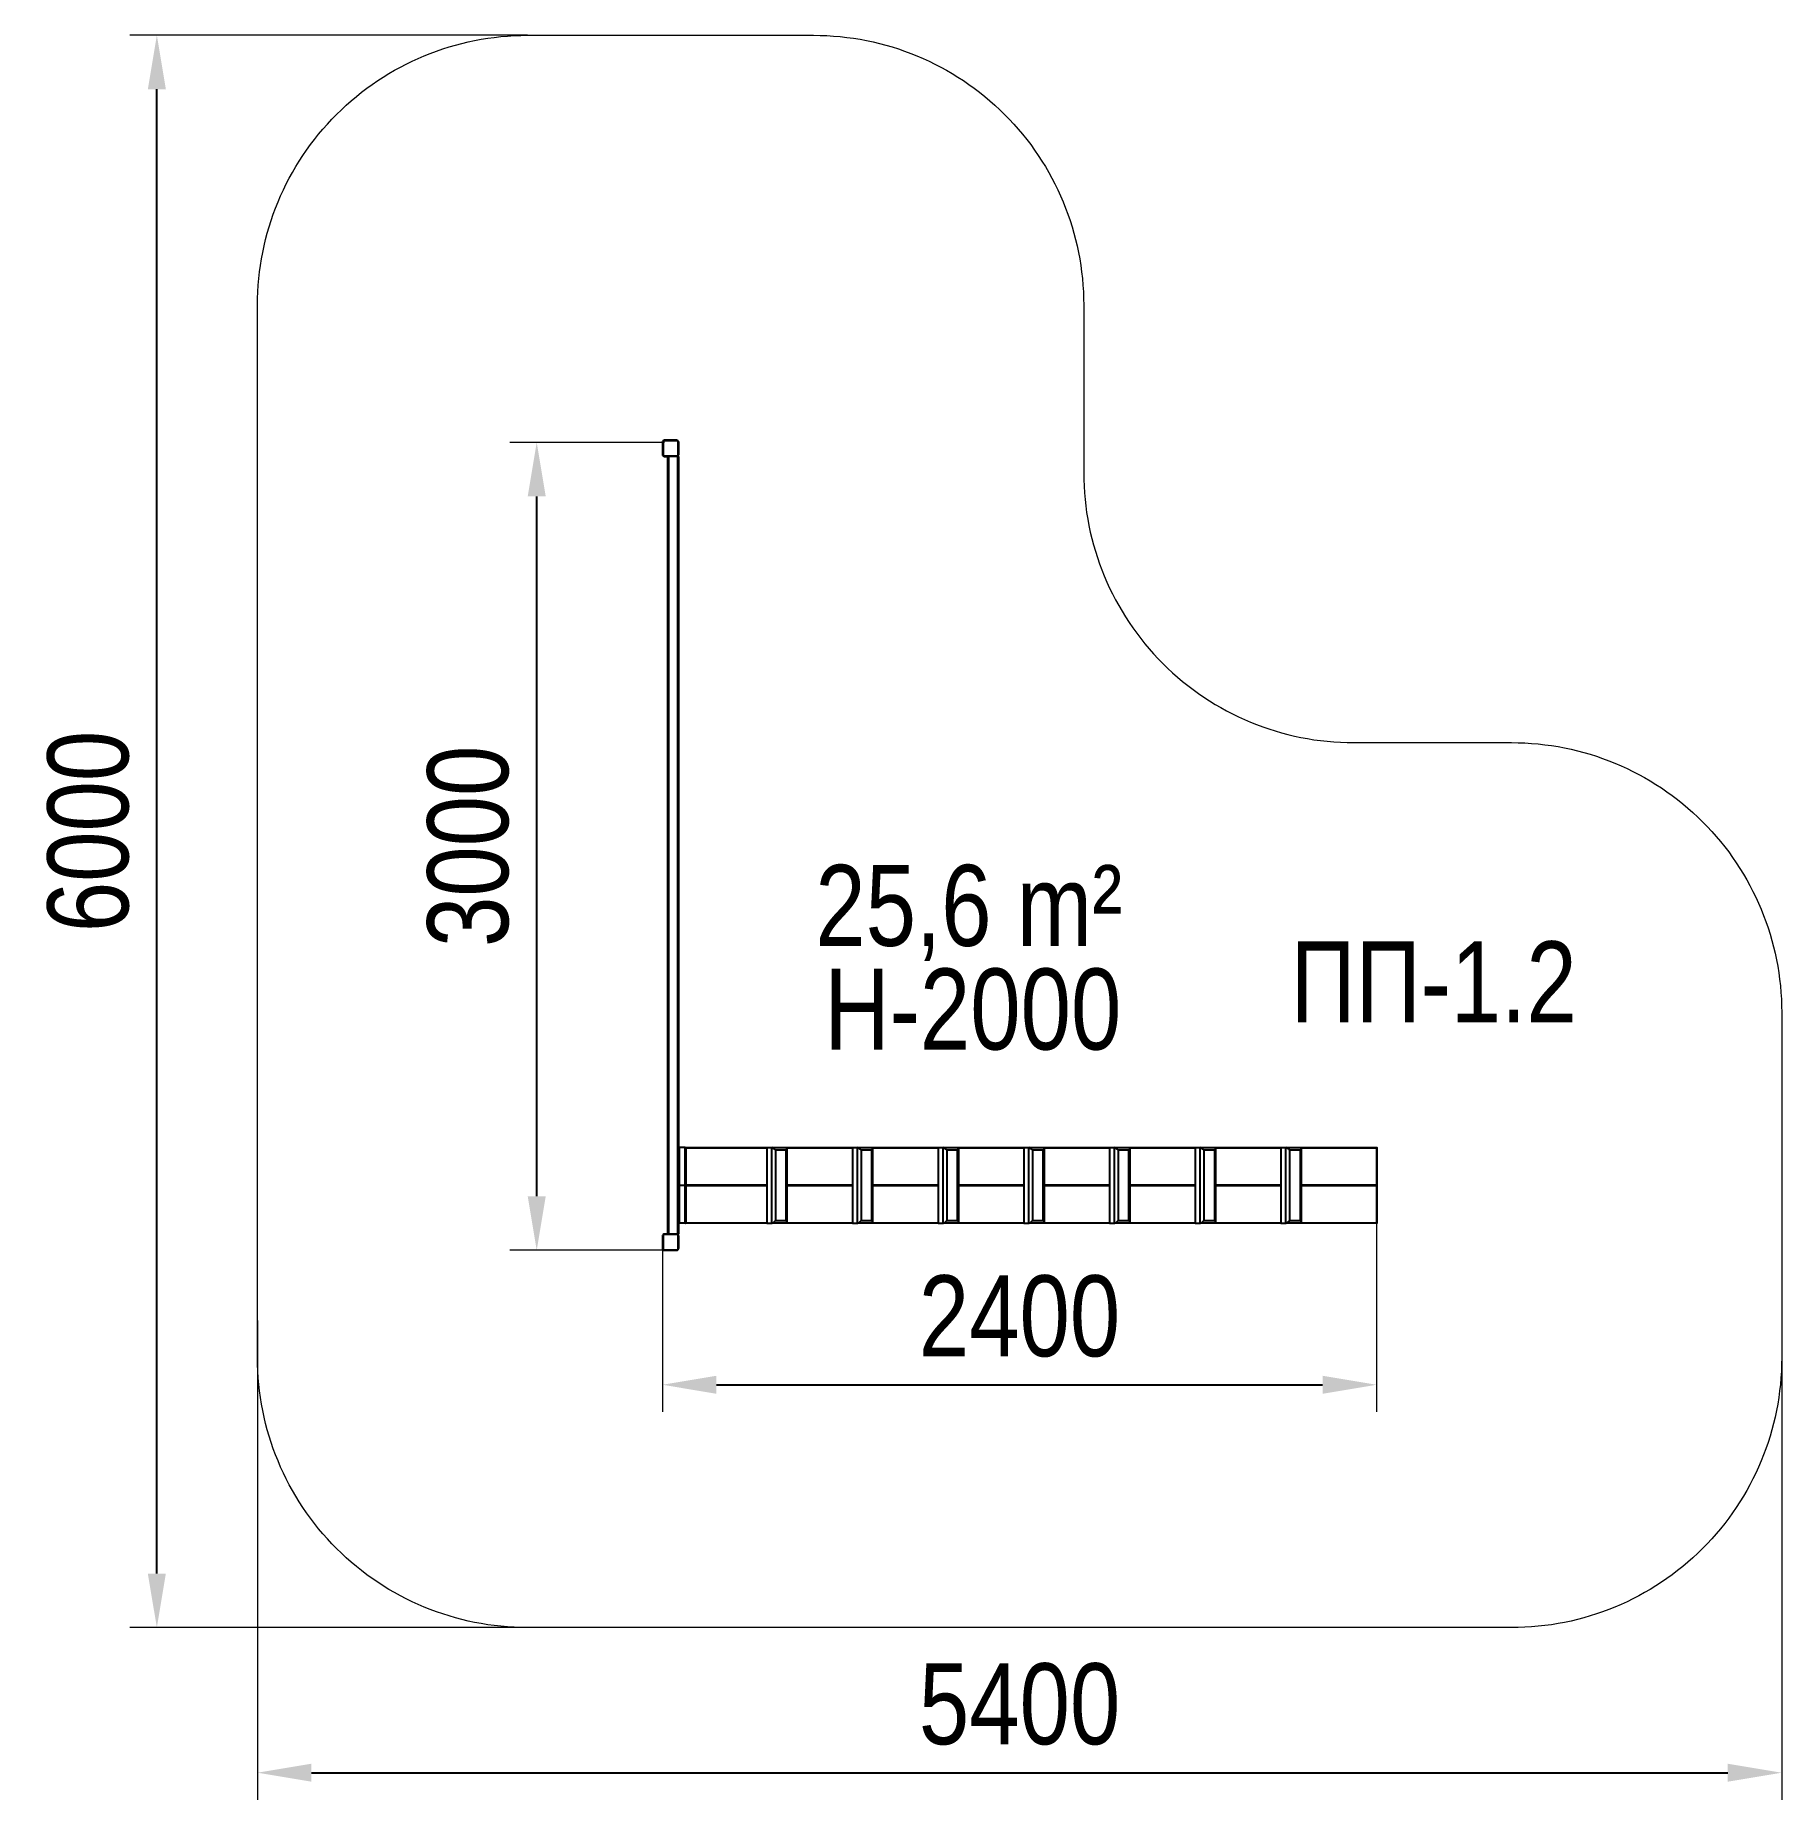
# Model space of a CAD drawing. Header units: millimetres. Extents: x -452 to 6014, y -97 to 6438.
import ezdxf

# ---------------------------------------------------------------- set-up
doc = ezdxf.new("R2010")
doc.units = ezdxf.units.MM
for name, color, linetype in [('DIKOM_АРТИКУЛ', 7, 'Continuous'), ('DIKOM_ЗОНА', 80, 'Continuous'), ('DIKOM_ОБЪЕКТ', 7, 'Continuous'), ('DIKOM_РАЗМЕР_ЗОНА', 7, 'Continuous'), ('DIKOM_РАЗМЕР_ОБЪЕКТА', 7, 'Continuous')]:
    doc.layers.add(name, color=color, linetype=linetype)
doc.styles.add('style1', font='arial.ttf', dxfattribs={"width": 0.8})
doc.dimstyles.new('1-50', dxfattribs={"dimtxt": 300, "dimasz": 200, "dimexe": 100, "dimexo": 0, "dimgap": 100, "dimtad": 1, "dimdec": 0, "dimtxsty": 'style1', "dimcen": 0, "dimclrd": 7, "dimclre": 7, "dimadec": 1, "dimazin": 2, "dimtfac": 1, "dimtdec": 0, "dimtmove": 0, "dimatfit": 3, "dimfxl": 0, "dimlwd": 25, "dimlwe": 18, "dimarcsym": 0})

# ---------------------------------------------------------------- blocks, each defined once
blk = doc.blocks.new('*D5')
at = {"layer": 'Defpoints', "color": 0, "transparency": 16777216}
for p in [(4513.8, 2176.4), (1870, 1968.4), (4513.8, 1440)]:
    blk.add_point(p, dxfattribs=at)
at = {"layer": 'DIKOM_РАЗМЕР_ОБЪЕКТА', "color": 7, "lineweight": 18, "transparency": 16777216}
for p, q in [((4513.8, 2176.4), (4513.8, 1340)), ((1870, 1968.4), (1870, 1340))]:
    blk.add_line(p, q, dxfattribs=at)
at = {"layer": 'DIKOM_РАЗМЕР_ОБЪЕКТА', "color": 7, "lineweight": 25, "transparency": 16777216}
blk.add_line((2070, 1440), (4313.8, 1440), dxfattribs=at)
at = {"layer": 'DIKOM_РАЗМЕР_ОБЪЕКТА', "color": 7, "transparency": 16777216}
for points in [[(2070, 1473.3), (2070, 1406.6), (1870, 1440)], [(4313.8, 1473.3), (4313.8, 1406.6), (4513.8, 1440)]]:
    blk.add_solid(points, dxfattribs=at)
at = {"layer": 'DIKOM_РАЗМЕР_ОБЪЕКТА', "color": 0, "transparency": 16777216, "insert": (3191.9, 1693.2), "char_height": 300, "attachment_point": 5, "style": 'style1'}
blk.add_mtext('2400', dxfattribs=at)
blk = doc.blocks.new('*D6')
at = {"layer": 'Defpoints', "color": 0, "transparency": 16777216}
for p in [(1404.4, 4930.4), (1878, 4930.4), (1900, 1938.4)]:
    blk.add_point(p, dxfattribs=at)
at = {"layer": 'DIKOM_РАЗМЕР_ОБЪЕКТА', "color": 7, "lineweight": 18, "transparency": 16777216}
for p, q in [((1878, 4930.4), (1304.4, 4930.4)), ((1900, 1938.4), (1304.4, 1938.4))]:
    blk.add_line(p, q, dxfattribs=at)
at = {"layer": 'DIKOM_РАЗМЕР_ОБЪЕКТА', "color": 7, "lineweight": 25, "transparency": 16777216}
blk.add_line((1404.4, 2138.4), (1404.4, 4730.4), dxfattribs=at)
at = {"layer": 'DIKOM_РАЗМЕР_ОБЪЕКТА', "color": 7, "transparency": 16777216}
for points in [[(1371.1, 4730.4), (1437.8, 4730.4), (1404.4, 4930.4)], [(1371.1, 2138.4), (1437.8, 2138.4), (1404.4, 1938.4)]]:
    blk.add_solid(points, dxfattribs=at)
at = {"layer": 'DIKOM_РАЗМЕР_ОБЪЕКТА', "color": 0, "transparency": 16777216, "insert": (1151.2, 3434.4), "char_height": 300, "attachment_point": 5, "rotation": 90, "style": 'style1'}
blk.add_mtext('3000', dxfattribs=at)
blk = doc.blocks.new('*D7')
at = {"layer": 'Defpoints', "color": 0, "transparency": 16777216}
for p in [(370.5, 1678.5), (6013.8, 1678.5), (6013.8, 3.1)]:
    blk.add_point(p, dxfattribs=at)
at = {"layer": 'DIKOM_РАЗМЕР_ЗОНА', "color": 7, "lineweight": 18, "transparency": 16777216}
for p, q in [((370.5, 1678.5), (370.5, -96.9)), ((6013.8, 1678.5), (6013.8, -96.9))]:
    blk.add_line(p, q, dxfattribs=at)
at = {"layer": 'DIKOM_РАЗМЕР_ЗОНА', "color": 7, "lineweight": 25, "transparency": 16777216}
blk.add_line((570.5, 3.1), (5813.8, 3.1), dxfattribs=at)
at = {"layer": 'DIKOM_РАЗМЕР_ЗОНА', "color": 7, "transparency": 16777216}
for points in [[(570.5, 36.4), (570.5, -30.2), (370.5, 3.1)], [(5813.8, 36.4), (5813.8, -30.2), (6013.8, 3.1)]]:
    blk.add_solid(points, dxfattribs=at)
at = {"layer": 'DIKOM_РАЗМЕР_ЗОНА', "color": 0, "transparency": 16777216, "insert": (3192.2, 256.3), "char_height": 300, "attachment_point": 5, "style": 'style1'}
blk.add_mtext('5400', dxfattribs=at)
blk = doc.blocks.new('*D8')
at = {"layer": 'Defpoints', "color": 0, "transparency": 16777216}
for p in [(-2, 6438.4), (1370.5, 6438.4), (1370.5, 540.4)]:
    blk.add_point(p, dxfattribs=at)
at = {"layer": 'DIKOM_РАЗМЕР_ЗОНА', "color": 7, "lineweight": 18, "transparency": 16777216}
for p, q in [((1370.5, 6438.4), (-102, 6438.4)), ((1370.5, 540.4), (-102, 540.4))]:
    blk.add_line(p, q, dxfattribs=at)
at = {"layer": 'DIKOM_РАЗМЕР_ЗОНА', "color": 7, "lineweight": 25, "transparency": 16777216}
blk.add_line((-2, 740.4), (-2, 6238.4), dxfattribs=at)
at = {"layer": 'DIKOM_РАЗМЕР_ЗОНА', "color": 7, "transparency": 16777216}
for points in [[(-35.4, 6238.4), (31.3, 6238.4), (-2, 6438.4)], [(-35.4, 740.4), (31.3, 740.4), (-2, 540.4)]]:
    blk.add_solid(points, dxfattribs=at)
at = {"layer": 'DIKOM_РАЗМЕР_ЗОНА', "color": 0, "transparency": 16777216, "insert": (-255.2, 3489.4), "char_height": 300, "attachment_point": 5, "rotation": 90, "style": 'style1'}
blk.add_mtext('6000', dxfattribs=at)

msp = doc.modelspace()

# ---------------------------------------------------------------- linework, layer by layer
at = {"layer": 'DIKOM_ЗОНА', "color": 3, "lineweight": 15}
msp.add_lwpolyline([(1370.5, 6438.4), (2429.5, 6438.4, -0.414214), (3429.5, 5438.4), (3429.5, 4818.4, 0.414214), (4429.5, 3818.4), (5013.8, 3818.4, -0.414214), (6013.8, 2818.4), (6013.8, 1540.4, -0.414214), (5013.8, 540.4), (1370.5, 540.4, -0.414214), (370.5, 1540.4), (370.5, 5438.4, -0.414214)], format="xyb", close=True, dxfattribs=at)
at = {"layer": 'DIKOM_ОБЪЕКТ'}
for p, q in [((1870, 4930.4), (1870, 4886.4)), ((1872, 4936.4), (1872, 4880.4)), ((1928, 4936.4), (1872, 4936.4)), ((1922, 4938.4), (1878, 4938.4)), ((1928, 4880.4), (1928, 4936.4)), ((1930, 4886.4), (1930, 4930.4)), ((1872, 4880.4), (1928, 4880.4)), ((1878, 4878.4), (1890, 4878.4)), ((1890, 1998.4), (1890, 4878.4)), ((1893, 4878.4), (1890, 4878.4)), ((1893, 1998.4), (1893, 4878.4)), ((1927, 4878.4), (1893, 4878.4)), ((1927, 1998.4), (1927, 4878.4)), ((1930, 4878.4), (1927, 4878.4)), ((1930, 1998.4), (1930, 4878.4)), ((1931.4, 2318), (1931.4, 2178.8)), ((1931.8, 2318.4), (1931.8, 2178.4)), ((1953.7, 2318.4), (1931.8, 2318.4)), ((1953.7, 2318.4), (2256.3, 2318.4)), ((1953.7, 2178.4), (1953.7, 2318.4)), ((1956.5, 2316.4), (1956.5, 2180.4)), ((2256.3, 2316.4), (1956.5, 2316.4)), ((2256.3, 2318.4), (2256.3, 2038.4)), ((2256.3, 2318.4), (2274.6, 2318.4)), ((2274.6, 2038.4), (2274.6, 2318.4)), ((2274.6, 2318.4), (2330.1, 2318.4)), ((2288.6, 2308.4), (2288.6, 2048.4)), ((2328.3, 2308.4), (2288.6, 2308.4)), ((2328.3, 2048.4), (2328.3, 2308.4)), ((2330.1, 2318.4), (2573.6, 2318.4)), ((2573.6, 2316.4), (2332.2, 2316.4)), ((2332.2, 2040.4), (2332.2, 2316.3)), ((2573.6, 2318.4), (2573.6, 2038.4)), ((2573.6, 2318.4), (2591.8, 2318.4)), ((2591.8, 2038.4), (2591.8, 2318.4)), ((2591.8, 2318.4), (2647.4, 2318.4)), ((2605.9, 2308.4), (2605.9, 2048.4)), ((2645.5, 2308.4), (2605.9, 2308.4)), ((2645.5, 2048.4), (2645.5, 2308.4)), ((2647.4, 2318.4), (2890.8, 2318.4)), ((2890.8, 2316.4), (2649.4, 2316.4)), ((2649.4, 2040.4), (2649.4, 2316.3)), ((2890.8, 2318.4), (2890.8, 2038.4)), ((2890.8, 2318.4), (2909.1, 2318.4)), ((2909.1, 2038.4), (2909.1, 2318.4)), ((2909.1, 2318.4), (2964.6, 2318.4)), ((2923.1, 2308.4), (2923.1, 2048.4)), ((2962.8, 2308.4), (2923.1, 2308.4)), ((2962.8, 2048.4), (2962.8, 2308.4)), ((2964.6, 2318.4), (3208, 2318.4)), ((3208, 2316.4), (2966.7, 2316.4)), ((2966.7, 2040.4), (2966.7, 2316.3)), ((3208, 2318.4), (3208, 2038.4)), ((3208, 2318.4), (3226.3, 2318.4)), ((3226.3, 2038.4), (3226.3, 2318.4)), ((3226.3, 2318.4), (3281.8, 2318.4)), ((3240.3, 2308.4), (3240.3, 2048.4)), ((3280, 2308.4), (3240.3, 2308.4)), ((3280, 2048.4), (3280, 2308.4)), ((3281.8, 2318.4), (3525.3, 2318.4)), ((3525.3, 2316.4), (3283.9, 2316.4)), ((3283.9, 2040.4), (3283.9, 2316.3)), ((3525.3, 2318.4), (3525.3, 2038.4)), ((3525.3, 2318.4), (3543.6, 2318.4)), ((3543.6, 2038.4), (3543.6, 2318.4)), ((3543.6, 2318.4), (3599.1, 2318.4)), ((3557.6, 2308.4), (3557.6, 2048.4)), ((3597.2, 2308.4), (3557.6, 2308.4)), ((3597.2, 2048.4), (3597.2, 2308.4)), ((3599.1, 2318.4), (3842.5, 2318.4)), ((3842.5, 2316.4), (3601.1, 2316.4)), ((3601.1, 2040.4), (3601.1, 2316.3)), ((3842.5, 2318.4), (3842.5, 2038.4)), ((3842.5, 2318.4), (3860.8, 2318.4)), ((3860.8, 2318.4), (3916.3, 2318.4)), ((3860.8, 2038.4), (3860.8, 2318.4)), ((3914.5, 2308.4), (3874.8, 2308.4)), ((3874.8, 2308.4), (3874.8, 2048.4)), ((3914.5, 2048.4), (3914.5, 2308.4)), ((3916.3, 2318.4), (4159.8, 2318.4)), ((4159.8, 2316.4), (3918.4, 2316.4)), ((3918.4, 2040.4), (3918.4, 2316.3)), ((4159.8, 2318.4), (4159.8, 2038.4)), ((4159.8, 2318.4), (4178, 2318.4)), ((4178, 2318.4), (4233.5, 2318.4)), ((4178, 2038.4), (4178, 2318.4)), ((4231.7, 2308.4), (4192.1, 2308.4)), ((4192.1, 2308.4), (4192.1, 2048.4)), ((4231.7, 2048.4), (4231.7, 2308.4)), ((4233.5, 2318.4), (4515.4, 2318.4)), ((4515.1, 2316.4), (4235.6, 2316.4)), ((4235.6, 2040.4), (4235.6, 2316.3)), ((4515.1, 2180.4), (4515.1, 2316.4)), ((4515.8, 2178.8), (4515.8, 2318)), ((1930, 2278.4), (1931.4, 2278.4)), ((1931.4, 2178), (1931.4, 2038.8)), ((1931.8, 2178.4), (1931.8, 2038.4)), ((1953.7, 2178.4), (1931.8, 2178.4)), ((1953.7, 2178.4), (2256.3, 2178.4)), ((1953.7, 2038.4), (1953.7, 2178.4)), ((1956.5, 2180.4), (2256.3, 2180.4)), ((1956.5, 2176.4), (1956.5, 2040.4)), ((2256.3, 2176.4), (1956.5, 2176.4)), ((2332.2, 2180.4), (2573.6, 2180.4)), ((2332.2, 2178.4), (2573.6, 2178.4)), ((2573.6, 2176.4), (2332.2, 2176.4)), ((2649.4, 2180.4), (2890.8, 2180.4)), ((2649.4, 2178.4), (2890.8, 2178.4)), ((2890.8, 2176.4), (2649.4, 2176.4)), ((2966.7, 2180.4), (3208, 2180.4)), ((2966.7, 2178.4), (3208, 2178.4)), ((3208, 2176.4), (2966.7, 2176.4)), ((3283.9, 2180.4), (3525.3, 2180.4)), ((3283.9, 2178.4), (3525.3, 2178.4)), ((3525.3, 2176.4), (3283.9, 2176.4)), ((3601.1, 2180.4), (3842.5, 2180.4)), ((3601.1, 2178.4), (3842.5, 2178.4)), ((3842.5, 2176.4), (3601.1, 2176.4)), ((3918.4, 2180.4), (4159.8, 2180.4)), ((3918.4, 2178.4), (4159.8, 2178.4)), ((4159.8, 2176.4), (3918.4, 2176.4)), ((4235.6, 2180.4), (4515.1, 2180.4)), ((4235.6, 2178.4), (4515.4, 2178.4)), ((4515.1, 2176.4), (4235.6, 2176.4)), ((4515.1, 2040.4), (4515.1, 2176.4)), ((4515.8, 2038.8), (4515.8, 2178)), ((1931.4, 2078.4), (1930, 2078.4)), ((1953.7, 2038.4), (1931.8, 2038.4)), ((2256.3, 2038.4), (1953.7, 2038.4)), ((1956.5, 2040.4), (2256.3, 2040.4)), ((2256.3, 2038.4), (2274.6, 2038.4)), ((2330.1, 2038.4), (2274.6, 2038.4)), ((2288.6, 2048.4), (2328.3, 2048.4)), ((2573.6, 2038.4), (2330.1, 2038.4)), ((2332.2, 2040.4), (2573.6, 2040.4)), ((2573.6, 2038.4), (2591.8, 2038.4)), ((2647.4, 2038.4), (2591.8, 2038.4)), ((2605.9, 2048.4), (2645.5, 2048.4)), ((2890.8, 2038.4), (2647.4, 2038.4)), ((2649.4, 2040.4), (2890.8, 2040.4)), ((2890.8, 2038.4), (2909.1, 2038.4)), ((2964.6, 2038.4), (2909.1, 2038.4)), ((2923.1, 2048.4), (2962.8, 2048.4)), ((3208, 2038.4), (2964.6, 2038.4)), ((2966.7, 2040.4), (3208, 2040.4)), ((3208, 2038.4), (3226.3, 2038.4)), ((3281.8, 2038.4), (3226.3, 2038.4)), ((3240.3, 2048.4), (3280, 2048.4)), ((3525.3, 2038.4), (3281.8, 2038.4)), ((3283.9, 2040.4), (3525.3, 2040.4)), ((3525.3, 2038.4), (3543.6, 2038.4)), ((3599.1, 2038.4), (3543.6, 2038.4)), ((3557.6, 2048.4), (3597.2, 2048.4)), ((3842.5, 2038.4), (3599.1, 2038.4)), ((3601.1, 2040.4), (3842.5, 2040.4)), ((3842.5, 2038.4), (3860.8, 2038.4)), ((3916.3, 2038.4), (3860.8, 2038.4)), ((3874.8, 2048.4), (3914.5, 2048.4)), ((4159.8, 2038.4), (3916.3, 2038.4)), ((3918.4, 2040.4), (4159.8, 2040.4)), ((4159.8, 2038.4), (4178, 2038.4)), ((4233.5, 2038.4), (4178, 2038.4)), ((4192.1, 2048.4), (4231.7, 2048.4)), ((4515.4, 2038.4), (4233.5, 2038.4)), ((4235.6, 2040.4), (4515.1, 2040.4)), ((1870, 1990.4), (1870, 1946.4)), ((1872, 1996.4), (1872, 1940.4)), ((1928, 1996.4), (1872, 1996.4)), ((1890, 1998.4), (1878, 1998.4)), ((1893, 1998.4), (1890, 1998.4)), ((1927, 1998.4), (1893, 1998.4)), ((1930, 1998.4), (1927, 1998.4)), ((1928, 1940.4), (1928, 1996.4)), ((1930, 1946.4), (1930, 1990.4)), ((1872, 1940.4), (1928, 1940.4)), ((1878, 1938.4), (1922, 1938.4))]:
    msp.add_line(p, q, dxfattribs=at)
for centre, radius, start, end in [((1878, 4930.4), 8, 138.59038, 180), ((1878, 4930.4), 8, 90, 131.40962), ((1922, 4930.4), 8, 48.59038, 90), ((1922, 4930.4), 8, 0, 41.40962), ((1878, 4886.4), 8, 180, 221.40962), ((1878, 4886.4), 8, 228.59038, 270), ((1922, 4886.4), 8, 270, 311.40962), ((1922, 4886.4), 8, 318.59038, 0), ((1941.1, 2310.6), 11.1, 151.17252, 181.08856), ((1941.1, 2286.2), 11.1, 178.91154, 208.82738), ((1941.1, 2070.6), 11.1, 151.17237, 181.08871), ((1941.1, 2046.2), 11.1, 178.91129, 208.82763), ((1878, 1990.4), 8, 138.59038, 180), ((1878, 1990.4), 8, 90, 131.40962), ((1922, 1990.4), 8, 48.59038, 90), ((1922, 1990.4), 8, 0, 41.40962), ((1878, 1946.4), 8, 180, 221.40962), ((1878, 1946.4), 8, 228.59038, 270), ((1922, 1946.4), 8, 270, 311.40962), ((1922, 1946.4), 8, 318.59038, 0)]:
    msp.add_arc(centre, radius, start, end, dxfattribs=at)
for centre, major_axis, start_param, end_param in [((1933.4, 2316.4), (-1.89, 1.89), 5.955724, 6.610646), ((1955.3, 2316.4), (-1.89, 1.89), 4.384928, 5.955724), ((2282.5, 2308.4), (-9.47, 9.47), 4.384928, 5.955724), ((2322.2, 2308.4), (-9.47, -9.47), 1.898257, 3.469054), ((2599.8, 2308.4), (-9.47, 9.47), 4.384928, 5.955724), ((2639.4, 2308.4), (-9.47, -9.47), 1.898257, 3.469054), ((2917, 2308.4), (-9.47, 9.47), 4.384928, 5.955724), ((2956.7, 2308.4), (-9.47, -9.47), 1.898257, 3.469054), ((3234.2, 2308.4), (-9.47, 9.47), 4.384928, 5.955724), ((3273.9, 2308.4), (-9.47, -9.47), 1.898257, 3.469054), ((3551.5, 2308.4), (-9.47, 9.47), 4.384928, 5.955724), ((3591.1, 2308.4), (-9.47, -9.47), 1.898257, 3.469054), ((3868.7, 2308.4), (-9.47, 9.47), 4.384928, 5.955724), ((3908.4, 2308.4), (-9.47, -9.47), 1.898257, 3.469054), ((4186, 2308.4), (-9.47, 9.47), 4.384928, 5.955724), ((4225.6, 2308.4), (-9.47, -9.47), 1.898257, 3.469054), ((4513.8, 2316.4), (1.89, 1.89), 5.03985, 6.610646), ((1933.4, 2180.4), (1.89, 1.89), 2.814132, 3.469054), ((1933.4, 2176.4), (-1.89, 1.89), 5.955724, 6.610646), ((1955.3, 2180.4), (1.89, 1.89), 3.469054, 5.03985), ((1955.3, 2176.4), (-1.89, 1.89), 4.384928, 5.955724), ((4513.8, 2180.4), (-1.89, 1.89), 2.814132, 4.384928), ((4513.8, 2176.4), (1.89, 1.89), 5.03985, 6.610646), ((1933.4, 2040.4), (1.89, 1.89), 2.814132, 3.469054), ((1955.3, 2040.4), (1.89, 1.89), 3.469054, 5.03985), ((2282.5, 2048.4), (-9.47, -9.47), 0.327461, 1.898257), ((2322.2, 2048.4), (-9.47, 9.47), 2.814132, 4.384928), ((2599.8, 2048.4), (-9.47, -9.47), 0.327461, 1.898257), ((2639.4, 2048.4), (-9.47, 9.47), 2.814132, 4.384928), ((2917, 2048.4), (-9.47, -9.47), 0.327461, 1.898257), ((2956.7, 2048.4), (-9.47, 9.47), 2.814132, 4.384928), ((3234.2, 2048.4), (-9.47, -9.47), 0.327461, 1.898257), ((3273.9, 2048.4), (-9.47, 9.47), 2.814132, 4.384928), ((3551.5, 2048.4), (-9.47, -9.47), 0.327461, 1.898257), ((3591.1, 2048.4), (-9.47, 9.47), 2.814132, 4.384928), ((3868.7, 2048.4), (-9.47, -9.47), 0.327461, 1.898257), ((3908.4, 2048.4), (-9.47, 9.47), 2.814132, 4.384928), ((4186, 2048.4), (-9.47, -9.47), 0.327461, 1.898257), ((4225.6, 2048.4), (-9.47, 9.47), 2.814132, 4.384928), ((4513.8, 2040.4), (-1.89, 1.89), 2.814132, 4.384928)]:
    msp.add_ellipse(centre, major_axis=major_axis, ratio=0.33969, start_param=start_param, end_param=end_param, dxfattribs=at)

# ---------------------------------------------------------------- texts
at = {"layer": 'DIKOM_АРТИКУЛ', "color": 7, "insert": (4195.4, 3082.4), "char_height": 300, "width": 5405.477, "attachment_point": 1, "style": 'style1'}
msp.add_mtext('ПП-1.2', dxfattribs=at)
at = {"layer": 'DIKOM_РАЗМЕР_ОБЪЕКТА', "char_height": 300, "width": 2314.7, "attachment_point": 1, "style": 'style1'}
for s, insert in [('25,6 m²', (2435.9, 3365.6)), ('{\\C0;H-2000}', (2469.4, 2981.7))]:
    msp.add_mtext(s, dxfattribs=dict(at, insert=insert))

# ---------------------------------------------------------------- dimensions: what is measured, and where the dimension line sits
at = {"layer": 'DIKOM_РАЗМЕР_ЗОНА'}
dim = msp.add_linear_dim(base=(-2, 6438.4), p1=(1370.5, 540.4), p2=(1370.5, 6438.4), angle=90, text='6000', dimstyle='1-50', dxfattribs=at)
dim.commit()
dim.dimension.update_dxf_attribs({"geometry": '*D8', "text_midpoint": (-255.2, 3489.4)})
dim = msp.add_linear_dim(base=(6013.8, 3.1), p1=(370.5, 1678.5), p2=(6013.8, 1678.5), text='5400', dimstyle='1-50', dxfattribs=at)
dim.commit()
dim.dimension.update_dxf_attribs({"geometry": '*D7', "text_midpoint": (3192.2, 256.3)})
at = {"layer": 'DIKOM_РАЗМЕР_ОБЪЕКТА'}
dim = msp.add_linear_dim(base=(1404.4, 4930.4), p1=(1900, 1938.4), p2=(1878, 4930.4), angle=90, text='3000', dimstyle='1-50', dxfattribs=at)
dim.commit()
dim.dimension.update_dxf_attribs({"geometry": '*D6', "text_midpoint": (1151.2, 3434.4)})
dim = msp.add_linear_dim(base=(4513.8, 1440), p1=(1870, 1968.4), p2=(4513.8, 2176.4), text='2400', dimstyle='1-50', dxfattribs=at)
dim.commit()
dim.dimension.update_dxf_attribs({"geometry": '*D5', "text_midpoint": (3191.9, 1693.2)})

doc.saveas('drawing.dxf')
